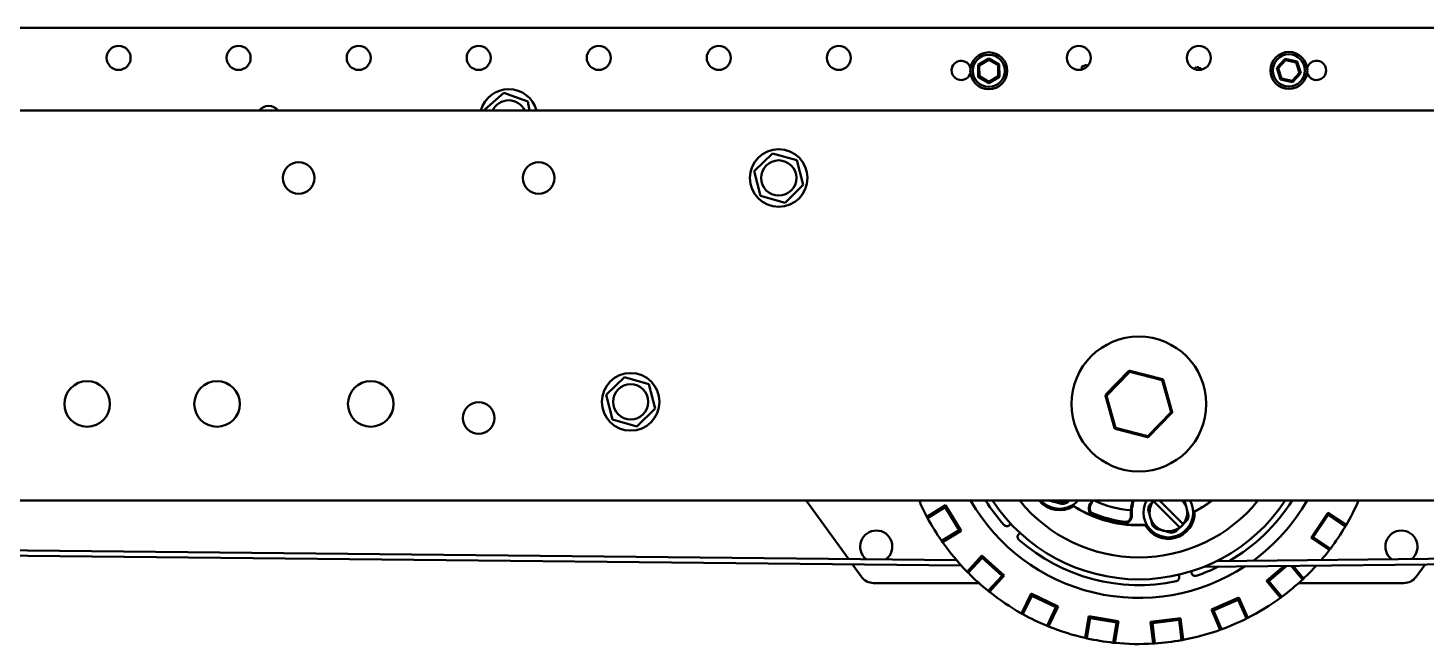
# Model space of a CAD drawing. Header units: inches. Extents: x 7.8 to 84, y 3.4 to 72.4.
# Drawn here: x 14.57 to 26.22, y 31.41 to 36.54 of the extents above; entities that cross this region are included whole.
import ezdxf

# ---------------------------------------------------------------- set-up
doc = ezdxf.new("R2010")
doc.units = ezdxf.units.IN
doc.header["$MEASUREMENT"] = 0
doc.layers.add('Visible (ANSI)', color=7, linetype='Continuous', lineweight=50)

msp = doc.modelspace()

# ---------------------------------------------------------------- linework, layer by layer
at = {"layer": 'Visible (ANSI)'}
for p, q in [((7.95, 36.539), (39.7, 36.539)), ((22.575, 36.539), (25.075, 36.539)), ((22.486, 36.232), (22.574, 36.283)), ((22.487, 36.13), (22.486, 36.232)), ((22.496, 36.226), (22.486, 36.232)), ((22.574, 36.272), (22.496, 36.226)), ((22.574, 36.283), (22.662, 36.233)), ((22.574, 36.272), (22.574, 36.283)), ((22.652, 36.228), (22.574, 36.272)), ((22.662, 36.233), (22.652, 36.228)), ((22.653, 36.137), (22.652, 36.228)), ((22.662, 36.233), (22.663, 36.132)), ((24.975, 36.206), (25.043, 36.282)), ((25.047, 36.271), (24.986, 36.204)), ((25.043, 36.282), (25.143, 36.26)), ((25.047, 36.271), (25.043, 36.282)), ((25.135, 36.252), (25.047, 36.271)), ((25.143, 36.26), (25.135, 36.252)), ((25.163, 36.166), (25.135, 36.252)), ((25.143, 36.26), (25.174, 36.163)), ((22.497, 36.136), (22.487, 36.13)), ((22.576, 36.08), (22.487, 36.13)), ((22.496, 36.226), (22.497, 36.136)), ((22.497, 36.136), (22.575, 36.091)), ((22.575, 36.091), (22.653, 36.137)), ((22.663, 36.132), (22.576, 36.08)), ((22.663, 36.132), (22.653, 36.137)), ((25.006, 36.109), (24.975, 36.206)), ((24.986, 36.204), (24.975, 36.206)), ((24.986, 36.204), (25.014, 36.118)), ((25.014, 36.118), (25.006, 36.109)), ((25.014, 36.118), (25.102, 36.099)), ((25.102, 36.099), (25.163, 36.166)), ((25.174, 36.163), (25.106, 36.088)), ((25.174, 36.163), (25.163, 36.166)), ((18.535, 35.997), (18.375, 35.859)), ((18.735, 35.927), (18.535, 35.997)), ((22.576, 36.08), (22.575, 36.091)), ((25.106, 36.088), (25.006, 36.109)), ((25.106, 36.088), (25.102, 36.099)), ((18.749, 35.851), (18.735, 35.927)), ((39.825, 35.851), (7.825, 35.851)), ((18.375, 35.859), (18.376, 35.851)), ((20.772, 35.494), (20.621, 35.346)), ((20.976, 35.437), (20.772, 35.494)), ((21.028, 35.231), (20.976, 35.437)), ((20.621, 35.346), (20.673, 35.141)), ((20.877, 35.083), (21.028, 35.231)), ((20.673, 35.141), (20.877, 35.083)), ((23.743, 33.681), (23.548, 33.481)), ((23.749, 33.673), (23.556, 33.474)), ((23.747, 33.683), (23.749, 33.673)), ((24.018, 33.605), (23.749, 33.673)), ((24.022, 33.614), (23.751, 33.683)), ((19.539, 33.63), (19.387, 33.482)), ((19.743, 33.572), (19.539, 33.63)), ((19.795, 33.367), (19.743, 33.572)), ((24.025, 33.612), (24.018, 33.605)), ((24.093, 33.338), (24.018, 33.605)), ((24.103, 33.339), (24.027, 33.608)), ((19.387, 33.482), (19.44, 33.276)), ((23.546, 33.477), (23.556, 33.474)), ((23.546, 33.473), (23.622, 33.204)), ((23.556, 33.474), (23.631, 33.208)), ((19.643, 33.219), (19.795, 33.367)), ((23.9, 33.139), (24.093, 33.338)), ((23.906, 33.132), (24.101, 33.332)), ((24.093, 33.338), (24.103, 33.335)), ((19.44, 33.276), (19.643, 33.219)), ((23.631, 33.208), (23.624, 33.2)), ((23.628, 33.198), (23.898, 33.129)), ((23.631, 33.208), (23.9, 33.139)), ((23.9, 33.139), (23.903, 33.129)), ((8.825, 32.601), (38.825, 32.601)), ((21.052, 32.601), (21.405, 32.115)), ((22.059, 32.467), (22.215, 32.563)), ((22.211, 32.545), (22.065, 32.455)), ((22.215, 32.563), (22.211, 32.545)), ((22.328, 32.354), (22.211, 32.545)), ((22.215, 32.563), (22.346, 32.35)), ((23.107, 32.601), (23.106, 32.596)), ((23.106, 32.594), (23.106, 32.596)), ((23.106, 32.594), (23.143, 32.584)), ((23.144, 32.586), (23.143, 32.584)), ((23.144, 32.586), (23.148, 32.601)), ((23.95, 32.601), (23.946, 32.598)), ((23.947, 32.597), (23.946, 32.598)), ((23.947, 32.597), (24.167, 32.378)), ((24.195, 32.406), (23.998, 32.601)), ((25.26, 32.292), (25.399, 32.5)), ((25.399, 32.5), (25.552, 32.398)), ((25.399, 32.5), (25.403, 32.482)), ((22.758, 32.407), (22.748, 32.397)), ((24.168, 32.378), (24.196, 32.405)), ((24.195, 32.406), (24.196, 32.405)), ((25.403, 32.482), (25.278, 32.296)), ((25.545, 32.386), (25.403, 32.482)), ((22.182, 32.265), (22.328, 32.354)), ((22.346, 32.35), (22.19, 32.254)), ((22.346, 32.35), (22.328, 32.354)), ((22.834, 32.332), (22.824, 32.321)), ((24.168, 32.378), (24.167, 32.378)), ((25.26, 32.292), (25.278, 32.296)), ((25.412, 32.19), (25.26, 32.292)), ((25.278, 32.296), (25.42, 32.201)), ((12.667, 32.161), (22.345, 32.06)), ((12.709, 32.206), (22.305, 32.106)), ((35.931, 32.171), (24.369, 32.05)), ((35.822, 32.215), (24.473, 32.097)), ((21.438, 32.069), (21.514, 31.965)), ((22.395, 32.007), (22.518, 32.144)), ((22.519, 32.125), (22.404, 31.998)), ((22.518, 32.144), (22.704, 31.976)), ((22.518, 32.144), (22.519, 32.125)), ((22.685, 31.975), (22.519, 32.125)), ((24.888, 31.933), (25.037, 32.057)), ((25.058, 32.057), (24.907, 31.931)), ((25.188, 31.943), (25.093, 32.058)), ((25.11, 32.058), (25.198, 31.952)), ((26.211, 32.069), (26.135, 31.965)), ((22.57, 31.848), (22.685, 31.975)), ((22.704, 31.976), (22.581, 31.84)), ((22.704, 31.976), (22.685, 31.975)), ((24.156, 31.983), (24.16, 31.969)), ((24.26, 32.011), (24.264, 31.997)), ((25.006, 31.792), (24.888, 31.933)), ((24.888, 31.933), (24.907, 31.931)), ((24.907, 31.931), (25.016, 31.8)), ((22.493, 31.914), (21.615, 31.914)), ((22.847, 31.661), (22.927, 31.827)), ((22.933, 31.809), (22.858, 31.655)), ((22.927, 31.827), (23.152, 31.718)), ((22.927, 31.827), (22.933, 31.809)), ((23.134, 31.712), (22.933, 31.809)), ((26.034, 31.914), (25.156, 31.914)), ((23.06, 31.558), (23.134, 31.712)), ((23.152, 31.718), (23.072, 31.553)), ((23.152, 31.718), (23.134, 31.712)), ((24.43, 31.693), (24.659, 31.793)), ((24.503, 31.525), (24.43, 31.693)), ((24.43, 31.693), (24.447, 31.686)), ((24.653, 31.775), (24.447, 31.686)), ((24.447, 31.686), (24.515, 31.529)), ((24.659, 31.793), (24.653, 31.775)), ((24.721, 31.618), (24.653, 31.775)), ((24.659, 31.793), (24.732, 31.624)), ((23.378, 31.457), (23.408, 31.638)), ((23.419, 31.623), (23.391, 31.454)), ((23.408, 31.638), (23.655, 31.597)), ((23.408, 31.638), (23.419, 31.623)), ((23.64, 31.586), (23.419, 31.623)), ((23.612, 31.417), (23.64, 31.586)), ((23.655, 31.597), (23.625, 31.416)), ((23.655, 31.597), (23.64, 31.586)), ((23.923, 31.592), (24.171, 31.623)), ((23.945, 31.41), (23.923, 31.592)), ((23.923, 31.592), (23.938, 31.581)), ((24.16, 31.608), (23.938, 31.581)), ((23.938, 31.581), (23.959, 31.411)), ((24.171, 31.623), (24.16, 31.608)), ((24.181, 31.438), (24.16, 31.608)), ((24.171, 31.623), (24.194, 31.44))]:
    msp.add_line(p, q, dxfattribs=at)
for centre, radius in [((15.325, 36.289), 0.1), ((16.325, 36.289), 0.1), ((17.325, 36.289), 0.1), ((18.325, 36.289), 0.1), ((19.325, 36.289), 0.1), ((20.325, 36.289), 0.1), ((21.325, 36.289), 0.1), ((23.325, 36.289), 0.1), ((24.325, 36.289), 0.1), ((22.575, 36.182), 0.154), ((22.575, 36.182), 0.134), ((25.075, 36.185), 0.154), ((25.075, 36.185), 0.134), ((20.825, 35.289), 0.24), ((16.825, 35.289), 0.132), ((18.825, 35.289), 0.132), ((20.825, 35.289), 0.147), ((23.825, 33.406), 0.562), ((19.591, 33.424), 0.24), ((15.063, 33.406), 0.19), ((16.145, 33.406), 0.19), ((17.425, 33.406), 0.19), ((19.591, 33.424), 0.147), ((18.325, 33.289), 0.132)]:
    msp.add_circle(centre, radius, dxfattribs=at)
for centre, radius, start, end in [((22.575, 36.185), 0.354, 90, 90.4757), ((25.075, 36.185), 0.354, 89.5243, 90), ((22.345, 36.185), 0.08, 13.8334, 344.4034), ((23.826, 35.007), 1.3, 109.6925, 111.4925), ((22.954, 35.817), 0.6, 42.2667, 43.6459), ((25.305, 36.185), 0.08, 194.8444, 165.3042), ((23.949, 36.191), 0.6, 177.5392, 179.9364), ((24.726, 35.786), 0.6, 134.3392, 136.9353), ((23.826, 35.007), 1.3, 66.4925, 68.2925), ((23.745, 36.195), 0.6, 359.6198, 0.4459), ((18.575, 35.789), 0.24, 15.0948, 164.9052), ((16.575, 35.789), 0.1, 38.4543, 141.5457), ((18.575, 35.789), 0.147, 25.1981, 154.8019), ((23.749, 33.675), 0.008, 75.7401, 135.7401), ((24.02, 33.606), 0.008, 15.7401, 75.7401), ((23.554, 33.475), 0.008, 135.7401, 195.7401), ((24.095, 33.337), 0.008, 315.7401, 15.7401), ((23.63, 33.206), 0.008, 195.7401, 255.7401), ((23.9, 33.137), 0.008, 255.7401, 315.7401), ((23.825, 33.406), 2, 203.7317, 208.0127), ((23.825, 33.406), 1.616, 209.8679, 303.1971), ((23.825, 33.406), 1.616, 209.8679, 303.1971), ((23.825, 33.406), 1.509, 212.2423, 221.9337), ((23.825, 33.406), 1.461, 213.427, 326.573), ((23.825, 33.406), 1.278, 219.0328, 320.9672), ((23.164, 32.74), 0.219, 219.5351, 301.7409), ((23.164, 32.74), 0.207, 222.2992, 317.7008), ((23.164, 32.74), 0.156, 243.0741, 248.0517), ((23.164, 32.74), 0.156, 262.4132, 296.9259), ((23.164, 32.74), 0.17, 278.811, 291.6539), ((23.825, 33.406), 1.011, 237.3791, 273.0906), ((23.825, 33.406), 1.008, 237.4768, 248.3063), ((23.478, 32.535), 0.07, 146.7694, 248.3063), ((23.478, 32.535), 0.0625, 146.7694, 248.3063), ((23.478, 32.535), 0.0625, 146.7681, 248.3104), ((23.164, 32.74), 0.305, 326.7694, 332.8179), ((23.825, 33.406), 0.988, 246.118, 264.3517), ((23.164, 32.74), 0.312, 326.7694, 333.5257), ((23.164, 32.74), 0.312, 326.7681, 333.5293), ((23.825, 33.406), 0.887, 245.1552, 265.7627), ((24.071, 32.502), 0.312, 161.411, 183.7016), ((24.071, 32.502), 0.305, 160.9338, 183.7016), ((24.071, 32.502), 0.207, 151.2211, 28.7789), ((24.071, 32.501), 0.219, 208.7288, 1.7384), ((24.071, 32.502), 0.17, 158.811, 171.6539), ((24.071, 32.502), 0.156, 142.4132, 195.2324), ((24.071, 32.502), 0.156, 15.2324, 39.6279), ((24.071, 32.502), 0.156, 322.4132, 15.2324), ((23.825, 33.406), 1.008, 297.4744, 306.9764), ((23.825, 33.406), 1.011, 297.3766, 307.2515), ((24.406, 32.67), 0.07, 261.3461, 278.6539), ((23.825, 33.406), 1.509, 299.8642, 327.7577), ((23.825, 33.406), 1.616, 306.079, 330.1321), ((23.825, 33.406), 1.616, 306.079, 330.1321), ((23.825, 33.406), 2, 329.7248, 336.2683), ((23.825, 33.406), 2, 208.3885, 214.8036), ((23.825, 33.406), 1, 248.3063, 262.1593), ((23.825, 33.406), 1, 248.3104, 262.1593), ((23.697, 32.477), 0.07, 262.1593, 3.7016), ((23.825, 33.406), 1.008, 262.1593, 272.9929), ((23.697, 32.477), 0.0625, 262.1593, 3.7016), ((24.071, 32.502), 0.156, 195.2324, 255.2324), ((24.071, 32.502), 0.17, 218.811, 231.6539), ((24.071, 32.502), 0.17, 338.811, 351.6539), ((23.825, 33.406), 2, 322.9339, 329.3491), ((21.637, 32.218), 0.134, 307.5668, 231.2332), ((23.825, 33.406), 1.509, 228.5312, 281.9337), ((24.071, 32.502), 0.156, 255.2324, 308.0517), ((24.071, 32.502), 0.17, 278.811, 291.6539), ((26.013, 32.218), 0.134, 308.7668, 232.4332), ((23.825, 33.406), 2, 215.1794, 224.3764), ((23.825, 33.406), 2, 319.4458, 322.5582), ((23.825, 33.406), 1.509, 288.5312, 296.107), ((23.825, 33.406), 2, 313.3612, 317.6908), ((21.615, 32.039), 0.125, 216, 270), ((23.825, 33.406), 2, 224.7521, 231.1673), ((23.825, 33.406), 2, 306.5703, 312.9855), ((26.034, 32.039), 0.125, 270, 324), ((23.825, 33.406), 2, 231.543, 240.74), ((23.825, 33.406), 2, 296.9976, 306.1946), ((23.825, 33.406), 2, 241.1158, 247.5309), ((23.825, 33.406), 2, 290.2067, 296.6218), ((23.825, 33.406), 2, 247.9067, 257.1036), ((23.825, 33.406), 2, 257.4794, 263.8945), ((23.825, 33.406), 2, 280.6339, 289.8309), ((23.825, 33.406), 2, 264.2703, 273.4673), ((23.825, 33.406), 2, 273.843, 280.2582)]:
    msp.add_arc(centre, radius, start, end, dxfattribs=at)
for centre, major_axis, ratio, start_param, end_param in [((-174.657, 169.371), (197.993, -136.765), 0.026602, 6.271551, 6.272133), ((-193.17, -70.493), (217.442, 103.075), 0.026602, 6.271551, 6.272133), ((23.825, 33.406), (1.762, 0.947), 0.999987, 3.137528, 3.144086), ((263.538, 53.88), (-239.682, -21.411), 0.026602, 0.011052, 0.011634), ((23.825, 33.406), (1.013, 1.724), 0.999997, 4.708669, 4.715227), ((23.825, 33.406), (-1.637, -1.15), 0.999999, 6.278248, 6.284806), ((23.825, 33.406), (-1.211, -1.591), 0.999961, 1.567857, 1.574415), ((23.825, 33.406), (1.425, 1.403), 0.999975, 3.138306, 3.144864), ((23.825, 33.406), (1.37, -1.457), 0.999991, 6.278972, 6.28553), ((23.825, 33.406), (-1.249, -1.562), 0.999962, 6.279935, 6.286493), ((23.824, 33.406), (-1.187, 1.61), 0.999939, 3.13815, 3.144707), ((23.824, 33.406), (-1.748, 0.972), 0.999977, 1.567525, 1.574083), ((23.825, 33.406), (1.785, 0.902), 0.999953, 4.709016, 4.715574), ((23.825, 33.406), (1.851, -0.757), 0.999993, 4.708487, 4.715046), ((23.825, 33.406), (-1.951, 0.44), 0.999973, 1.567404, 1.573962), ((23.825, 33.406), (-1.879, -0.686), 0.999993, 1.566626, 1.573184), ((23.825, 33.406), (1.99, -0.203), 0.999993, 4.707475, 4.714033), ((23.825, 33.406), (-0.127, 1.996), 0.999971, 3.138422, 3.14498), ((23.825, 33.406), (0.363, -1.967), 0.999962, 6.279762, 6.286319)]:
    msp.add_ellipse(centre, major_axis=major_axis, ratio=ratio, start_param=start_param, end_param=end_param, dxfattribs=at)
for points, weights in [([(23.106, 32.594), (23.093, 32.598), (23.08, 32.601)], [2.09101831467, 2.08023687777, 2.05516906647]), ([(23.19, 32.572), (23.166, 32.578), (23.143, 32.584)], [2.00771101339, 2.07187795416, 2.09101831467]), ([(23.246, 32.601), (23.237, 32.592), (23.227, 32.582)], [2.06382681478, 2.04231710677, 2.00771101339]), ([(23.92, 32.46), (23.912, 32.492), (23.902, 32.526)], [2.09915469541, 2.09915469541, 2.00771101339]), ([(23.912, 32.563), (23.93, 32.581), (23.946, 32.598)], [2.00771101339, 2.07187795416, 2.09101831467]), ([(24.206, 32.601), (24.214, 32.571), (24.222, 32.543)], [2.02533644117, 2.09915469541, 2.09915469541]), ([(24.222, 32.543), (24.23, 32.511), (24.24, 32.477)], [2.09915469541, 2.09915469541, 2.00771101339]), ([(23.938, 32.395), (23.929, 32.429), (23.92, 32.46)], [2.00771101339, 2.09915469541, 2.09915469541]), ([(24.23, 32.44), (24.212, 32.422), (24.196, 32.405)], [2.00771101339, 2.07187795416, 2.09101831467]), ([(24.031, 32.35), (23.999, 32.359), (23.965, 32.368)], [2.09915469541, 2.09915469541, 2.00771101339]), ([(24.097, 32.333), (24.063, 32.342), (24.031, 32.35)], [2.00771101339, 2.09915469541, 2.09915469541]), ([(24.168, 32.378), (24.152, 32.361), (24.134, 32.343)], [2.09101831467, 2.07187795416, 2.00771101339])]:
    msp.add_rational_spline(points, weights, degree=2, dxfattribs=at)
for points, knots in [([(22.748, 32.397), (22.746, 32.395), (22.744, 32.394), (22.74, 32.391), (22.738, 32.39), (22.732, 32.388), (22.729, 32.387), (22.721, 32.388), (22.717, 32.388), (22.711, 32.391), (22.709, 32.392), (22.705, 32.395), (22.704, 32.396), (22.702, 32.398)], [0, 0, 0, 0, 0.0175984, 0.0175984, 0.0351935, 0.0351935, 0.0645762, 0.0645762, 0.0939611, 0.0939611, 0.1115813, 0.1115813, 0.129205, 0.129205, 0.129205, 0.129205]), ([(22.825, 32.276), (22.824, 32.277), (22.822, 32.279), (22.819, 32.283), (22.818, 32.285), (22.816, 32.29), (22.815, 32.294), (22.815, 32.302), (22.815, 32.306), (22.817, 32.311), (22.818, 32.314), (22.821, 32.318), (22.822, 32.319), (22.824, 32.321)], [0, 0, 0, 0, 0.0175984, 0.0175984, 0.0351935, 0.0351935, 0.0645762, 0.0645762, 0.0939611, 0.0939611, 0.1115814, 0.1115814, 0.1292051, 0.1292051, 0.1292051, 0.1292051]), ([(24.16, 31.969), (24.161, 31.967), (24.161, 31.964), (24.161, 31.96), (24.161, 31.957), (24.16, 31.951), (24.159, 31.948), (24.155, 31.941), (24.152, 31.938), (24.147, 31.934), (24.145, 31.933), (24.141, 31.931), (24.139, 31.93), (24.137, 31.93)], [0, 0, 0, 0, 0.0175984, 0.0175984, 0.0351935, 0.0351935, 0.0645762, 0.0645762, 0.0939611, 0.0939611, 0.1115813, 0.1115813, 0.129205, 0.129205, 0.129205, 0.129205]), ([(24.304, 31.976), (24.302, 31.975), (24.3, 31.974), (24.295, 31.974), (24.293, 31.974), (24.287, 31.975), (24.283, 31.976), (24.276, 31.979), (24.273, 31.982), (24.269, 31.987), (24.268, 31.989), (24.265, 31.993), (24.265, 31.995), (24.264, 31.997)], [0, 0, 0, 0, 0.0175984, 0.0175984, 0.0351935, 0.0351935, 0.0645762, 0.0645762, 0.0939611, 0.0939611, 0.1115814, 0.1115814, 0.1292051, 0.1292051, 0.1292051, 0.1292051])]:
    msp.add_open_spline(points, degree=3, knots=knots, dxfattribs=at)

doc.saveas('drawing.dxf')
